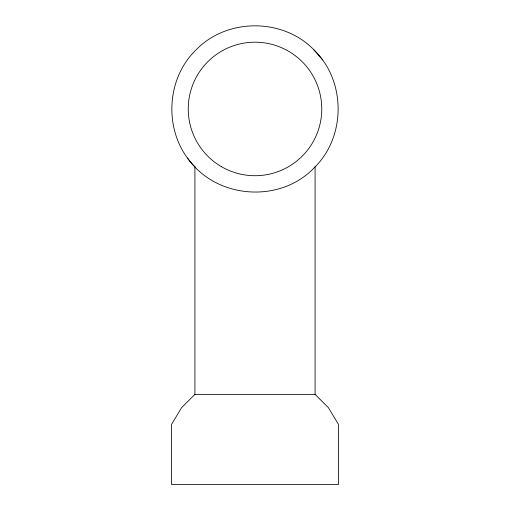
<?xml version="1.0" encoding="UTF-8"?>
<svg xmlns="http://www.w3.org/2000/svg" width="510" height="510" viewBox="0 0 510 510"><rect width="100%" height="100%" fill="white"/><g stroke="black" fill="none" stroke-linecap="round" stroke-linejoin="round"><path stroke-width="0.76" d="M194.916 166.706L194.916 394.37L181.56 407.719L171.545 424.416L171.545 484.5L338.455 484.5L338.455 424.416L328.44 407.719L315.084 394.37L315.084 166.706M194.916 394.37L315.084 394.37M187.482 158.011C215.915 198.868 279.544 203.873 314.013 167.969C346.156 137.018 346.156 80.892 314.013 49.942C283.063 17.799 226.937 17.799 195.987 49.942C164.322 80.478 163.665 135.794 194.986 166.795M314.013 49.942L322.518 59.899M221.62 166.776A66.765 66.765 0 0 0 321.765 108.955A66.765 66.765 0 0 0 221.62 51.134A66.765 66.765 0 0 0 221.62 166.776"/></g></svg>
